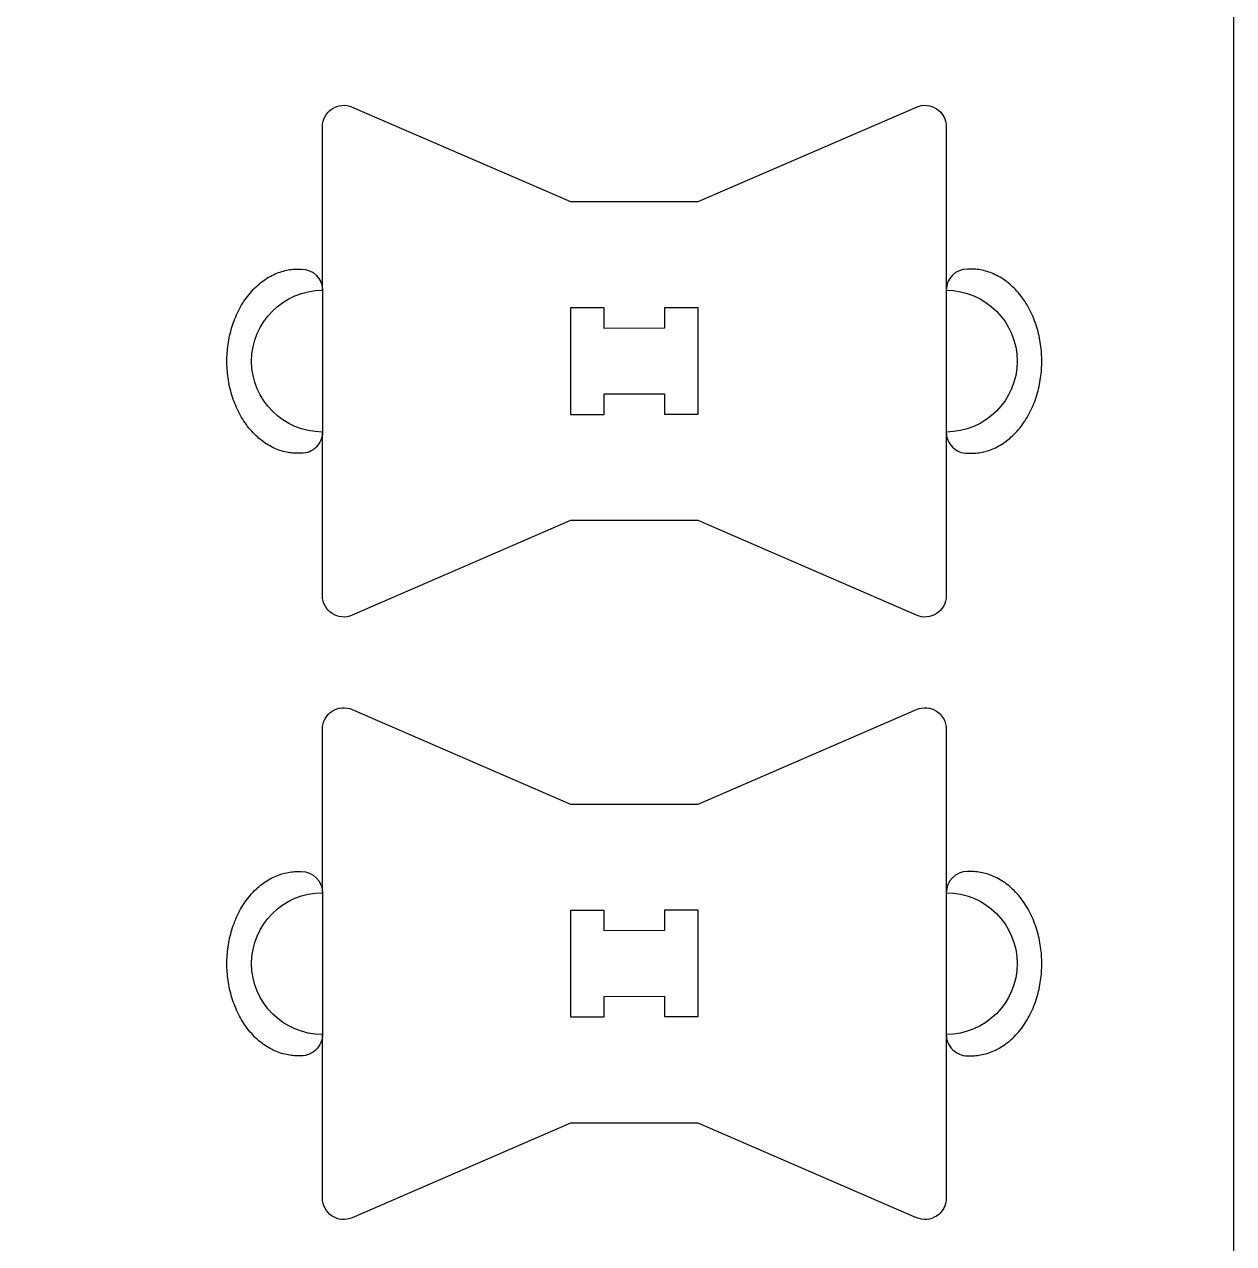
# Model space of a CAD drawing. Header units: millimetres. Extents: x -30 to 12678, y 0 to 23683.
# Drawn here: x 5851.7 to 6192.9, y 2268.1 to 2612.1 of the extents above; entities that cross this region are included whole.
import ezdxf

# ---------------------------------------------------------------- set-up
doc = ezdxf.new("R2010")
doc.units = ezdxf.units.MM
for name, color, linetype, true_color in [('0_SHEET_SPRUCEPLY_2440X122', 1, 'Continuous', 0xff0000), ('3_ANYTOOL_CUTTHROUGH_INSID', 4, 'Continuous', 0x00ffff), ('4_ANYTOOL_CUTTHROUGH_OUTSI', 5, 'Continuous', 0x0000ff), ('5_ANYTOOL_HALF_MILL_9MM_IN', 3, 'Continuous', 0x00ff00)]:
    doc.layers.add(name, color=color, linetype=linetype, true_color=true_color)

msp = doc.modelspace()

# ---------------------------------------------------------------- linework, layer by layer
at = {"layer": '0_SHEET_SPRUCEPLY_2440X122'}
msp.add_lwpolyline([(6192.88, 1290.9), (4972.88, 1290.9), (4972.88, 3730.9), (6192.88, 3730.9)], close=True, dxfattribs=at)
at = {"layer": '3_ANYTOOL_CUTTHROUGH_INSID'}
for points in [[(6032.32, 2526.44), (6015.26, 2526.37), (6015.26, 2532.13), (6005.79, 2532.13), (6005.79, 2502.1), (6015.26, 2502.1), (6015.26, 2507.87), (6032.32, 2507.94), (6032.32, 2502.17), (6041.79, 2502.17), (6041.79, 2532.2), (6032.32, 2532.2)], [(6032.32, 2356.46), (6015.26, 2356.39), (6015.26, 2362.15), (6005.79, 2362.15), (6005.79, 2332.12), (6015.26, 2332.12), (6015.26, 2337.89), (6032.32, 2337.96), (6032.32, 2332.19), (6041.79, 2332.19), (6041.79, 2362.22), (6032.32, 2362.22)]]:
    msp.add_lwpolyline(points, close=True, dxfattribs=at)
at = {"layer": '4_ANYTOOL_CUTTHROUGH_OUTSI'}
for p, q in [((5944.18, 2588.82, 0), (6005.79, 2562.12, 0)), ((6041.79, 2562.12, 0), (6103.41, 2588.82, 0)), ((5935.79, 2537.12, 0), (5935.79, 2583.31, 0)), ((6111.79, 2583.31, 0), (6111.79, 2537.12, 0)), ((6005.79, 2562.12, 0), (6041.79, 2562.12, 0)), ((5935.79, 2450.92, 0), (5935.79, 2497.12, 0)), ((6111.79, 2497.12, 0), (6111.79, 2450.92, 0)), ((6005.79, 2472.12, 0), (5944.18, 2445.42, 0)), ((6041.79, 2472.12, 0), (6005.79, 2472.12, 0)), ((6103.41, 2445.42, 0), (6041.79, 2472.12, 0)), ((5944.18, 2418.84, 0), (6005.79, 2392.14, 0)), ((6041.79, 2392.14, 0), (6103.41, 2418.84, 0)), ((5935.79, 2367.14, 0), (5935.79, 2413.33, 0)), ((6111.79, 2413.33, 0), (6111.79, 2367.14, 0)), ((6005.79, 2392.14, 0), (6041.79, 2392.14, 0)), ((5935.79, 2280.94, 0), (5935.79, 2327.14, 0)), ((6111.79, 2327.14, 0), (6111.79, 2280.94, 0)), ((6005.79, 2302.14, 0), (5944.18, 2275.44, 0)), ((6041.79, 2302.14, 0), (6005.79, 2302.14, 0)), ((6103.41, 2275.44, 0), (6041.79, 2302.14, 0))]:
    msp.add_line(p, q, dxfattribs=at)
at = {"layer": '4_ANYTOOL_CUTTHROUGH_OUTSI', "extrusion": (0, 0, -1)}
for centre, radius, start, end in [((-5941.79, 2583.31, 0), 6, 0, 113.4291), ((-6105.79, 2583.31, 0), 6, 66.5709, 180), ((-5935.79, 2517.12, 0), 20, 270, 90), ((-6111.79, 2517.12, 0), 20, 90, 270), ((-5941.79, 2450.92, 0), 6, 246.5709, 0), ((-6105.79, 2450.92, 0), 6, 180, 293.4291), ((-5941.79, 2413.33, 0), 6, 360, 113.4291), ((-6105.79, 2413.33, 0), 6, 66.5709, 180), ((-5935.79, 2347.14, 0), 20, 270, 90), ((-6111.79, 2347.14, 0), 20, 90, 270), ((-5941.79, 2280.94, 0), 6, 246.5709, 0), ((-6105.79, 2280.94, 0), 6, 180, 293.4291)]:
    msp.add_arc(centre, radius, start, end, dxfattribs=at)
at = {"layer": '5_ANYTOOL_HALF_MILL_9MM_IN'}
for p, q in [((5923.35, 2542.1, 0), (5923.81, 2542.27, 0)), ((5923.81, 2542.27, 0), (5924.28, 2542.42, 0)), ((5924.28, 2542.42, 0), (5924.75, 2542.55, 0)), ((5924.75, 2542.55, 0), (5925.21, 2542.67, 0)), ((5925.21, 2542.67, 0), (5925.68, 2542.78, 0)), ((5925.68, 2542.78, 0), (5926.14, 2542.87, 0)), ((5926.14, 2542.87, 0), (5926.6, 2542.94, 0)), ((5926.6, 2542.94, 0), (5927.06, 2543, 0)), ((5927.06, 2543, 0), (5927.51, 2543.05, 0)), ((5927.51, 2543.05, 0), (5927.96, 2543.08, 0)), ((5927.96, 2543.08, 0), (5928.41, 2543.1, 0)), ((5928.41, 2543.1, 0), (5928.86, 2543.11, 0)), ((5928.86, 2543.11, 0), (5929.79, 2543.11, 0)), ((6118.73, 2543.11, 0), (6117.79, 2543.11, 0)), ((6119.17, 2543.1, 0), (6118.73, 2543.11, 0)), ((6119.62, 2543.08, 0), (6119.17, 2543.1, 0)), ((6120.07, 2543.05, 0), (6119.62, 2543.08, 0)), ((6120.53, 2543, 0), (6120.07, 2543.05, 0)), ((6120.99, 2542.94, 0), (6120.53, 2543, 0)), ((6121.45, 2542.87, 0), (6120.99, 2542.94, 0)), ((6121.91, 2542.78, 0), (6121.45, 2542.87, 0)), ((6122.37, 2542.67, 0), (6121.91, 2542.78, 0)), ((6122.84, 2542.55, 0), (6122.37, 2542.67, 0)), ((6123.3, 2542.42, 0), (6122.84, 2542.55, 0)), ((6123.77, 2542.27, 0), (6123.3, 2542.42, 0)), ((6124.24, 2542.1, 0), (6123.77, 2542.27, 0)), ((5917.47, 2538.5, 0), (5917.9, 2538.87, 0)), ((5917.9, 2538.87, 0), (5918.33, 2539.22, 0)), ((5918.33, 2539.22, 0), (5918.77, 2539.57, 0)), ((5918.77, 2539.57, 0), (5919.21, 2539.89, 0)), ((5919.21, 2539.89, 0), (5919.66, 2540.2, 0)), ((5919.66, 2540.2, 0), (5920.11, 2540.5, 0)), ((5920.11, 2540.5, 0), (5920.56, 2540.77, 0)), ((5920.56, 2540.77, 0), (5921.02, 2541.03, 0)), ((5921.02, 2541.03, 0), (5921.48, 2541.28, 0)), ((5921.48, 2541.28, 0), (5921.95, 2541.51, 0)), ((5921.95, 2541.51, 0), (5922.41, 2541.72, 0)), ((5922.41, 2541.72, 0), (5922.88, 2541.92, 0)), ((5922.88, 2541.92, 0), (5923.35, 2542.1, 0)), ((6124.71, 2541.92, 0), (6124.24, 2542.1, 0)), ((6125.17, 2541.72, 0), (6124.71, 2541.92, 0)), ((6125.64, 2541.51, 0), (6125.17, 2541.72, 0)), ((6126.1, 2541.28, 0), (6125.64, 2541.51, 0)), ((6126.56, 2541.03, 0), (6126.1, 2541.28, 0)), ((6127.02, 2540.77, 0), (6126.56, 2541.03, 0)), ((6127.47, 2540.5, 0), (6127.02, 2540.77, 0)), ((6127.93, 2540.2, 0), (6127.47, 2540.5, 0)), ((6128.37, 2539.89, 0), (6127.93, 2540.2, 0)), ((6128.82, 2539.57, 0), (6128.37, 2539.89, 0)), ((6129.25, 2539.22, 0), (6128.82, 2539.57, 0)), ((6129.69, 2538.87, 0), (6129.25, 2539.22, 0)), ((6130.11, 2538.5, 0), (6129.69, 2538.87, 0)), ((5914.33, 2535.01, 0), (5914.69, 2535.49, 0)), ((5914.69, 2535.49, 0), (5915.07, 2535.96, 0)), ((5915.07, 2535.96, 0), (5915.45, 2536.42, 0)), ((5915.45, 2536.42, 0), (5915.84, 2536.86, 0)), ((5915.84, 2536.86, 0), (5916.23, 2537.29, 0)), ((5916.23, 2537.29, 0), (5916.64, 2537.71, 0)), ((5916.64, 2537.71, 0), (5917.05, 2538.11, 0)), ((5917.05, 2538.11, 0), (5917.47, 2538.5, 0)), ((5935.79, 2537.12, 0), (5935.79, 2497.12, 0)), ((6111.79, 2537.12, 0), (6111.79, 2497.12, 0)), ((6130.53, 2538.11, 0), (6130.11, 2538.5, 0)), ((6130.95, 2537.71, 0), (6130.53, 2538.11, 0)), ((6131.35, 2537.29, 0), (6130.95, 2537.71, 0)), ((6131.75, 2536.86, 0), (6131.35, 2537.29, 0)), ((6132.14, 2536.42, 0), (6131.75, 2536.86, 0)), ((6132.52, 2535.96, 0), (6132.14, 2536.42, 0)), ((6132.89, 2535.49, 0), (6132.52, 2535.96, 0)), ((6133.25, 2535.01, 0), (6132.89, 2535.49, 0)), ((5912.09, 2531.33, 0), (5912.38, 2531.89, 0)), ((5912.38, 2531.89, 0), (5912.68, 2532.43, 0)), ((5912.68, 2532.43, 0), (5912.99, 2532.97, 0)), ((5912.99, 2532.97, 0), (5913.31, 2533.49, 0)), ((5913.31, 2533.49, 0), (5913.64, 2534.01, 0)), ((5913.64, 2534.01, 0), (5913.98, 2534.51, 0)), ((5913.98, 2534.51, 0), (5914.33, 2535.01, 0)), ((6133.6, 2534.51, 0), (6133.25, 2535.01, 0)), ((6133.94, 2534.01, 0), (6133.6, 2534.51, 0)), ((6134.28, 2533.49, 0), (6133.94, 2534.01, 0)), ((6134.6, 2532.97, 0), (6134.28, 2533.49, 0)), ((6134.91, 2532.43, 0), (6134.6, 2532.97, 0)), ((6135.2, 2531.89, 0), (6134.91, 2532.43, 0)), ((6135.49, 2531.33, 0), (6135.2, 2531.89, 0)), ((5910.63, 2527.87, 0), (5910.84, 2528.46, 0)), ((5910.84, 2528.46, 0), (5911.07, 2529.05, 0)), ((5911.07, 2529.05, 0), (5911.31, 2529.63, 0)), ((5911.31, 2529.63, 0), (5911.56, 2530.2, 0)), ((5911.56, 2530.2, 0), (5911.82, 2530.77, 0)), ((5911.82, 2530.77, 0), (5912.09, 2531.33, 0)), ((6135.77, 2530.77, 0), (6135.49, 2531.33, 0)), ((6136.03, 2530.2, 0), (6135.77, 2530.77, 0)), ((6136.28, 2529.63, 0), (6136.03, 2530.2, 0)), ((6136.52, 2529.05, 0), (6136.28, 2529.63, 0)), ((6136.74, 2528.46, 0), (6136.52, 2529.05, 0)), ((6136.96, 2527.87, 0), (6136.74, 2528.46, 0)), ((5909.74, 2524.87, 0), (5909.89, 2525.47, 0)), ((5909.89, 2525.47, 0), (5910.06, 2526.07, 0)), ((5910.06, 2526.07, 0), (5910.24, 2526.68, 0)), ((5910.24, 2526.68, 0), (5910.42, 2527.27, 0)), ((5910.42, 2527.27, 0), (5910.63, 2527.87, 0)), ((6137.16, 2527.27, 0), (6136.96, 2527.87, 0)), ((6137.35, 2526.68, 0), (6137.16, 2527.27, 0)), ((6137.53, 2526.07, 0), (6137.35, 2526.68, 0)), ((6137.69, 2525.47, 0), (6137.53, 2526.07, 0)), ((6137.84, 2524.87, 0), (6137.69, 2525.47, 0)), ((5909.08, 2521.23, 0), (5909.16, 2521.84, 0)), ((5909.16, 2521.84, 0), (5909.26, 2522.44, 0)), ((5909.26, 2522.44, 0), (5909.36, 2523.05, 0)), ((5909.36, 2523.05, 0), (5909.47, 2523.65, 0)), ((5909.47, 2523.65, 0), (5909.6, 2524.26, 0)), ((5909.6, 2524.26, 0), (5909.74, 2524.87, 0)), ((6137.98, 2524.26, 0), (6137.84, 2524.87, 0)), ((6138.11, 2523.65, 0), (6137.98, 2524.26, 0)), ((6138.22, 2523.05, 0), (6138.11, 2523.65, 0)), ((6138.33, 2522.44, 0), (6138.22, 2523.05, 0)), ((6138.42, 2521.84, 0), (6138.33, 2522.44, 0)), ((6138.5, 2521.23, 0), (6138.42, 2521.84, 0)), ((5908.83, 2517.11, 0), (5908.85, 2518.26, 0)), ((5908.85, 2518.26, 0), (5908.87, 2518.85, 0)), ((5908.87, 2518.85, 0), (5908.91, 2519.44, 0)), ((5908.91, 2519.44, 0), (5908.96, 2520.04, 0)), ((5908.96, 2520.04, 0), (5909.01, 2520.63, 0)), ((5909.01, 2520.63, 0), (5909.08, 2521.23, 0)), ((6138.57, 2520.63, 0), (6138.5, 2521.23, 0)), ((6138.63, 2520.04, 0), (6138.57, 2520.63, 0)), ((6138.67, 2519.44, 0), (6138.63, 2520.04, 0)), ((6138.71, 2518.85, 0), (6138.67, 2519.44, 0)), ((6138.73, 2518.26, 0), (6138.71, 2518.85, 0)), ((6138.75, 2517.11, 0), (6138.73, 2518.26, 0)), ((5908.85, 2515.95, 0), (5908.83, 2517.11, 0)), ((5908.87, 2515.36, 0), (5908.85, 2515.95, 0)), ((5908.91, 2514.77, 0), (5908.87, 2515.36, 0)), ((5908.96, 2514.18, 0), (5908.91, 2514.77, 0)), ((6138.63, 2514.18, 0), (6138.67, 2514.77, 0)), ((6138.67, 2514.77, 0), (6138.71, 2515.36, 0)), ((6138.71, 2515.36, 0), (6138.73, 2515.95, 0)), ((6138.73, 2515.95, 0), (6138.75, 2517.11, 0)), ((5909.01, 2513.58, 0), (5908.96, 2514.18, 0)), ((5909.08, 2512.98, 0), (5909.01, 2513.58, 0)), ((5909.16, 2512.37, 0), (5909.08, 2512.98, 0)), ((5909.25, 2511.77, 0), (5909.16, 2512.37, 0)), ((5909.36, 2511.16, 0), (5909.25, 2511.77, 0)), ((6138.23, 2511.16, 0), (6138.33, 2511.77, 0)), ((6138.33, 2511.77, 0), (6138.42, 2512.37, 0)), ((6138.42, 2512.37, 0), (6138.5, 2512.98, 0)), ((6138.5, 2512.98, 0), (6138.57, 2513.58, 0)), ((6138.57, 2513.58, 0), (6138.63, 2514.18, 0)), ((5909.47, 2510.56, 0), (5909.36, 2511.16, 0)), ((5909.6, 2509.95, 0), (5909.47, 2510.56, 0)), ((5909.74, 2509.35, 0), (5909.6, 2509.95, 0)), ((5909.89, 2508.74, 0), (5909.74, 2509.35, 0)), ((5910.06, 2508.14, 0), (5909.89, 2508.74, 0)), ((5910.23, 2507.54, 0), (5910.06, 2508.14, 0)), ((6137.35, 2507.54, 0), (6137.53, 2508.14, 0)), ((6137.53, 2508.14, 0), (6137.69, 2508.74, 0)), ((6137.69, 2508.74, 0), (6137.84, 2509.35, 0)), ((6137.84, 2509.35, 0), (6137.98, 2509.95, 0)), ((6137.98, 2509.95, 0), (6138.11, 2510.56, 0)), ((6138.11, 2510.56, 0), (6138.23, 2511.16, 0)), ((5910.42, 2506.94, 0), (5910.23, 2507.54, 0)), ((5910.62, 2506.34, 0), (5910.42, 2506.94, 0)), ((5910.84, 2505.75, 0), (5910.62, 2506.34, 0)), ((5911.06, 2505.16, 0), (5910.84, 2505.75, 0)), ((5911.3, 2504.58, 0), (5911.06, 2505.16, 0)), ((5911.55, 2504.01, 0), (5911.3, 2504.58, 0)), ((6136.04, 2504.01, 0), (6136.29, 2504.58, 0)), ((6136.29, 2504.58, 0), (6136.52, 2505.16, 0)), ((6136.52, 2505.16, 0), (6136.75, 2505.75, 0)), ((6136.75, 2505.75, 0), (6136.96, 2506.34, 0)), ((6136.96, 2506.34, 0), (6137.16, 2506.94, 0)), ((6137.16, 2506.94, 0), (6137.35, 2507.54, 0)), ((5911.81, 2503.44, 0), (5911.55, 2504.01, 0)), ((5912.09, 2502.88, 0), (5911.81, 2503.44, 0)), ((5912.37, 2502.33, 0), (5912.09, 2502.88, 0)), ((5912.67, 2501.78, 0), (5912.37, 2502.33, 0)), ((5912.98, 2501.24, 0), (5912.67, 2501.78, 0)), ((5913.3, 2500.72, 0), (5912.98, 2501.24, 0)), ((6134.29, 2500.72, 0), (6134.61, 2501.24, 0)), ((6134.61, 2501.24, 0), (6134.92, 2501.78, 0)), ((6134.92, 2501.78, 0), (6135.21, 2502.33, 0)), ((6135.21, 2502.33, 0), (6135.5, 2502.88, 0)), ((6135.5, 2502.88, 0), (6135.77, 2503.44, 0)), ((6135.77, 2503.44, 0), (6136.04, 2504.01, 0)), ((5913.63, 2500.2, 0), (5913.3, 2500.72, 0)), ((5913.97, 2499.7, 0), (5913.63, 2500.2, 0)), ((5914.32, 2499.2, 0), (5913.97, 2499.7, 0)), ((5914.68, 2498.72, 0), (5914.32, 2499.2, 0)), ((5915.05, 2498.25, 0), (5914.68, 2498.72, 0)), ((5915.43, 2497.79, 0), (5915.05, 2498.25, 0)), ((5915.82, 2497.35, 0), (5915.43, 2497.79, 0)), ((6131.77, 2497.35, 0), (6132.15, 2497.79, 0)), ((6132.15, 2497.79, 0), (6132.53, 2498.25, 0)), ((6132.53, 2498.25, 0), (6132.9, 2498.72, 0)), ((6132.9, 2498.72, 0), (6133.27, 2499.2, 0)), ((6133.27, 2499.2, 0), (6133.62, 2499.7, 0)), ((6133.62, 2499.7, 0), (6133.96, 2500.2, 0)), ((6133.96, 2500.2, 0), (6134.29, 2500.72, 0)), ((5916.21, 2496.92, 0), (5915.82, 2497.35, 0)), ((5916.62, 2496.5, 0), (5916.21, 2496.92, 0)), ((5917.03, 2496.1, 0), (5916.62, 2496.5, 0)), ((5917.45, 2495.72, 0), (5917.03, 2496.1, 0)), ((5917.87, 2495.34, 0), (5917.45, 2495.72, 0)), ((5918.3, 2494.99, 0), (5917.87, 2495.34, 0)), ((5918.74, 2494.65, 0), (5918.3, 2494.99, 0)), ((5919.18, 2494.32, 0), (5918.74, 2494.65, 0)), ((5919.63, 2494.01, 0), (5919.18, 2494.32, 0)), ((5920.08, 2493.72, 0), (5919.63, 2494.01, 0)), ((6127.5, 2493.72, 0), (6127.95, 2494.01, 0)), ((6127.95, 2494.01, 0), (6128.4, 2494.32, 0)), ((6128.4, 2494.32, 0), (6128.84, 2494.65, 0)), ((6128.84, 2494.65, 0), (6129.28, 2494.99, 0)), ((6129.28, 2494.99, 0), (6129.71, 2495.34, 0)), ((6129.71, 2495.34, 0), (6130.14, 2495.72, 0)), ((6130.14, 2495.72, 0), (6130.55, 2496.1, 0)), ((6130.55, 2496.1, 0), (6130.97, 2496.5, 0)), ((6130.97, 2496.5, 0), (6131.37, 2496.92, 0)), ((6131.37, 2496.92, 0), (6131.77, 2497.35, 0)), ((5920.53, 2493.44, 0), (5920.08, 2493.72, 0)), ((5920.99, 2493.18, 0), (5920.53, 2493.44, 0)), ((5921.45, 2492.93, 0), (5920.99, 2493.18, 0)), ((5921.91, 2492.7, 0), (5921.45, 2492.93, 0)), ((5922.38, 2492.49, 0), (5921.91, 2492.7, 0)), ((5922.84, 2492.29, 0), (5922.38, 2492.49, 0)), ((5923.31, 2492.11, 0), (5922.84, 2492.29, 0)), ((5923.77, 2491.94, 0), (5923.31, 2492.11, 0)), ((5924.24, 2491.79, 0), (5923.77, 2491.94, 0)), ((5924.7, 2491.66, 0), (5924.24, 2491.79, 0)), ((5925.17, 2491.54, 0), (5924.7, 2491.66, 0)), ((5925.63, 2491.44, 0), (5925.17, 2491.54, 0)), ((5926.09, 2491.35, 0), (5925.63, 2491.44, 0)), ((5926.55, 2491.27, 0), (5926.09, 2491.35, 0)), ((5927.01, 2491.21, 0), (5926.55, 2491.27, 0)), ((5927.46, 2491.16, 0), (5927.01, 2491.21, 0)), ((5927.91, 2491.13, 0), (5927.46, 2491.16, 0)), ((5928.36, 2491.11, 0), (5927.91, 2491.13, 0)), ((5928.8, 2491.11, 0), (5928.36, 2491.11, 0)), ((5929.79, 2491.11, 0), (5928.8, 2491.11, 0)), ((6117.79, 2491.11, 0), (6118.78, 2491.11, 0)), ((6118.78, 2491.11, 0), (6119.22, 2491.11, 0)), ((6119.22, 2491.11, 0), (6119.67, 2491.13, 0)), ((6119.67, 2491.13, 0), (6120.12, 2491.16, 0)), ((6120.12, 2491.16, 0), (6120.58, 2491.21, 0)), ((6120.58, 2491.21, 0), (6121.03, 2491.27, 0)), ((6121.03, 2491.27, 0), (6121.49, 2491.35, 0)), ((6121.49, 2491.35, 0), (6121.95, 2491.44, 0)), ((6121.95, 2491.44, 0), (6122.42, 2491.54, 0)), ((6122.42, 2491.54, 0), (6122.88, 2491.66, 0)), ((6122.88, 2491.66, 0), (6123.35, 2491.79, 0)), ((6123.35, 2491.79, 0), (6123.81, 2491.94, 0)), ((6123.81, 2491.94, 0), (6124.28, 2492.11, 0)), ((6124.28, 2492.11, 0), (6124.74, 2492.29, 0)), ((6124.74, 2492.29, 0), (6125.21, 2492.49, 0)), ((6125.21, 2492.49, 0), (6125.67, 2492.7, 0)), ((6125.67, 2492.7, 0), (6126.13, 2492.93, 0)), ((6126.13, 2492.93, 0), (6126.59, 2493.18, 0)), ((6126.59, 2493.18, 0), (6127.05, 2493.44, 0)), ((6127.05, 2493.44, 0), (6127.5, 2493.72, 0)), ((5919.21, 2369.91, 0), (5919.66, 2370.22, 0)), ((5919.66, 2370.22, 0), (5920.11, 2370.51, 0)), ((5920.11, 2370.51, 0), (5920.56, 2370.79, 0)), ((5920.56, 2370.79, 0), (5921.02, 2371.05, 0)), ((5921.02, 2371.05, 0), (5921.48, 2371.3, 0)), ((5921.48, 2371.3, 0), (5921.95, 2371.53, 0)), ((5921.95, 2371.53, 0), (5922.41, 2371.74, 0)), ((5922.41, 2371.74, 0), (5922.88, 2371.94, 0)), ((5922.88, 2371.94, 0), (5923.35, 2372.12, 0)), ((5923.35, 2372.12, 0), (5923.81, 2372.29, 0)), ((5923.81, 2372.29, 0), (5924.28, 2372.44, 0)), ((5924.28, 2372.44, 0), (5924.75, 2372.57, 0)), ((5924.75, 2372.57, 0), (5925.21, 2372.69, 0)), ((5925.21, 2372.69, 0), (5925.68, 2372.79, 0)), ((5925.68, 2372.79, 0), (5926.14, 2372.88, 0)), ((5926.14, 2372.88, 0), (5926.6, 2372.96, 0)), ((5926.6, 2372.96, 0), (5927.06, 2373.02, 0)), ((5927.06, 2373.02, 0), (5927.51, 2373.07, 0)), ((5927.51, 2373.07, 0), (5927.96, 2373.1, 0)), ((5927.96, 2373.1, 0), (5928.41, 2373.12, 0)), ((5928.41, 2373.12, 0), (5928.86, 2373.12, 0)), ((5928.86, 2373.12, 0), (5929.79, 2373.12, 0)), ((6118.73, 2373.12, 0), (6117.79, 2373.12, 0)), ((6119.17, 2373.12, 0), (6118.73, 2373.12, 0)), ((6119.62, 2373.1, 0), (6119.17, 2373.12, 0)), ((6120.07, 2373.07, 0), (6119.62, 2373.1, 0)), ((6120.53, 2373.02, 0), (6120.07, 2373.07, 0)), ((6120.99, 2372.96, 0), (6120.53, 2373.02, 0)), ((6121.45, 2372.88, 0), (6120.99, 2372.96, 0)), ((6121.91, 2372.79, 0), (6121.45, 2372.88, 0)), ((6122.37, 2372.69, 0), (6121.91, 2372.79, 0)), ((6122.84, 2372.57, 0), (6122.37, 2372.69, 0)), ((6123.3, 2372.44, 0), (6122.84, 2372.57, 0)), ((6123.77, 2372.29, 0), (6123.3, 2372.44, 0)), ((6124.24, 2372.12, 0), (6123.77, 2372.29, 0)), ((6124.71, 2371.94, 0), (6124.24, 2372.12, 0)), ((6125.17, 2371.74, 0), (6124.71, 2371.94, 0)), ((6125.64, 2371.53, 0), (6125.17, 2371.74, 0)), ((6126.1, 2371.3, 0), (6125.64, 2371.53, 0)), ((6126.56, 2371.05, 0), (6126.1, 2371.3, 0)), ((6127.02, 2370.79, 0), (6126.56, 2371.05, 0)), ((6127.47, 2370.51, 0), (6127.02, 2370.79, 0)), ((6127.93, 2370.22, 0), (6127.47, 2370.51, 0)), ((6128.37, 2369.91, 0), (6127.93, 2370.22, 0)), ((5915.45, 2366.44, 0), (5915.84, 2366.88, 0)), ((5915.84, 2366.88, 0), (5916.23, 2367.31, 0)), ((5916.23, 2367.31, 0), (5916.64, 2367.73, 0)), ((5916.64, 2367.73, 0), (5917.05, 2368.13, 0)), ((5917.05, 2368.13, 0), (5917.47, 2368.51, 0)), ((5917.47, 2368.51, 0), (5917.9, 2368.89, 0)), ((5917.9, 2368.89, 0), (5918.33, 2369.24, 0)), ((5918.33, 2369.24, 0), (5918.77, 2369.58, 0)), ((5918.77, 2369.58, 0), (5919.21, 2369.91, 0)), ((5935.79, 2367.14, 0), (5935.79, 2327.14, 0)), ((6111.79, 2367.14, 0), (6111.79, 2327.14, 0)), ((6128.82, 2369.58, 0), (6128.37, 2369.91, 0)), ((6129.25, 2369.24, 0), (6128.82, 2369.58, 0)), ((6129.69, 2368.89, 0), (6129.25, 2369.24, 0)), ((6130.11, 2368.51, 0), (6129.69, 2368.89, 0)), ((6130.53, 2368.13, 0), (6130.11, 2368.51, 0)), ((6130.95, 2367.73, 0), (6130.53, 2368.13, 0)), ((6131.35, 2367.31, 0), (6130.95, 2367.73, 0)), ((6131.75, 2366.88, 0), (6131.35, 2367.31, 0)), ((6132.14, 2366.44, 0), (6131.75, 2366.88, 0)), ((5912.99, 2362.99, 0), (5913.31, 2363.51, 0)), ((5913.31, 2363.51, 0), (5913.64, 2364.03, 0)), ((5913.64, 2364.03, 0), (5913.98, 2364.53, 0)), ((5913.98, 2364.53, 0), (5914.33, 2365.03, 0)), ((5914.33, 2365.03, 0), (5914.69, 2365.51, 0)), ((5914.69, 2365.51, 0), (5915.07, 2365.98, 0)), ((5915.07, 2365.98, 0), (5915.45, 2366.44, 0)), ((6132.52, 2365.98, 0), (6132.14, 2366.44, 0)), ((6132.89, 2365.51, 0), (6132.52, 2365.98, 0)), ((6133.25, 2365.03, 0), (6132.89, 2365.51, 0)), ((6133.6, 2364.53, 0), (6133.25, 2365.03, 0)), ((6133.94, 2364.03, 0), (6133.6, 2364.53, 0)), ((6134.28, 2363.51, 0), (6133.94, 2364.03, 0)), ((6134.6, 2362.99, 0), (6134.28, 2363.51, 0)), ((5911.31, 2359.65, 0), (5911.56, 2360.22, 0)), ((5911.56, 2360.22, 0), (5911.82, 2360.79, 0)), ((5911.82, 2360.79, 0), (5912.09, 2361.35, 0)), ((5912.09, 2361.35, 0), (5912.38, 2361.91, 0)), ((5912.38, 2361.91, 0), (5912.68, 2362.45, 0)), ((5912.68, 2362.45, 0), (5912.99, 2362.99, 0)), ((6134.91, 2362.45, 0), (6134.6, 2362.99, 0)), ((6135.2, 2361.91, 0), (6134.91, 2362.45, 0)), ((6135.49, 2361.35, 0), (6135.2, 2361.91, 0)), ((6135.77, 2360.79, 0), (6135.49, 2361.35, 0)), ((6136.03, 2360.22, 0), (6135.77, 2360.79, 0)), ((6136.28, 2359.65, 0), (6136.03, 2360.22, 0)), ((5910.06, 2356.09, 0), (5910.24, 2356.7, 0)), ((5910.24, 2356.7, 0), (5910.42, 2357.29, 0)), ((5910.42, 2357.29, 0), (5910.63, 2357.89, 0)), ((5910.63, 2357.89, 0), (5910.84, 2358.48, 0)), ((5910.84, 2358.48, 0), (5911.07, 2359.07, 0)), ((5911.07, 2359.07, 0), (5911.31, 2359.65, 0)), ((6136.52, 2359.07, 0), (6136.28, 2359.65, 0)), ((6136.74, 2358.48, 0), (6136.52, 2359.07, 0)), ((6136.96, 2357.89, 0), (6136.74, 2358.48, 0)), ((6137.16, 2357.29, 0), (6136.96, 2357.89, 0)), ((6137.35, 2356.7, 0), (6137.16, 2357.29, 0)), ((6137.53, 2356.09, 0), (6137.35, 2356.7, 0)), ((5909.26, 2352.46, 0), (5909.36, 2353.07, 0)), ((5909.36, 2353.07, 0), (5909.47, 2353.67, 0)), ((5909.47, 2353.67, 0), (5909.6, 2354.28, 0)), ((5909.6, 2354.28, 0), (5909.74, 2354.89, 0)), ((5909.74, 2354.89, 0), (5909.89, 2355.49, 0)), ((5909.89, 2355.49, 0), (5910.06, 2356.09, 0)), ((6137.69, 2355.49, 0), (6137.53, 2356.09, 0)), ((6137.84, 2354.89, 0), (6137.69, 2355.49, 0)), ((6137.98, 2354.28, 0), (6137.84, 2354.89, 0)), ((6138.11, 2353.67, 0), (6137.98, 2354.28, 0)), ((6138.22, 2353.07, 0), (6138.11, 2353.67, 0)), ((6138.33, 2352.46, 0), (6138.22, 2353.07, 0)), ((5908.91, 2349.46, 0), (5908.96, 2350.06, 0)), ((5908.96, 2350.06, 0), (5909.01, 2350.65, 0)), ((5909.01, 2350.65, 0), (5909.08, 2351.25, 0)), ((5909.08, 2351.25, 0), (5909.16, 2351.86, 0)), ((5909.16, 2351.86, 0), (5909.26, 2352.46, 0)), ((6138.42, 2351.86, 0), (6138.33, 2352.46, 0)), ((6138.5, 2351.25, 0), (6138.42, 2351.86, 0)), ((6138.57, 2350.65, 0), (6138.5, 2351.25, 0)), ((6138.63, 2350.06, 0), (6138.57, 2350.65, 0)), ((6138.67, 2349.46, 0), (6138.63, 2350.06, 0)), ((5908.83, 2347.12, 0), (5908.85, 2348.28, 0)), ((5908.85, 2345.97, 0), (5908.83, 2347.12, 0)), ((5908.85, 2348.28, 0), (5908.87, 2348.87, 0)), ((5908.87, 2348.87, 0), (5908.91, 2349.46, 0)), ((6138.71, 2348.87, 0), (6138.67, 2349.46, 0)), ((6138.73, 2348.28, 0), (6138.71, 2348.87, 0)), ((6138.75, 2347.12, 0), (6138.73, 2348.28, 0)), ((6138.73, 2345.97, 0), (6138.75, 2347.12, 0)), ((5908.87, 2345.38, 0), (5908.85, 2345.97, 0)), ((5908.91, 2344.79, 0), (5908.87, 2345.38, 0)), ((5908.96, 2344.19, 0), (5908.91, 2344.79, 0)), ((5909.01, 2343.6, 0), (5908.96, 2344.19, 0)), ((5909.08, 2343, 0), (5909.01, 2343.6, 0)), ((5909.16, 2342.39, 0), (5909.08, 2343, 0)), ((6138.42, 2342.39, 0), (6138.5, 2343, 0)), ((6138.5, 2343, 0), (6138.57, 2343.6, 0)), ((6138.57, 2343.6, 0), (6138.63, 2344.19, 0)), ((6138.63, 2344.19, 0), (6138.67, 2344.79, 0)), ((6138.67, 2344.79, 0), (6138.71, 2345.38, 0)), ((6138.71, 2345.38, 0), (6138.73, 2345.97, 0)), ((5909.25, 2341.79, 0), (5909.16, 2342.39, 0)), ((5909.36, 2341.18, 0), (5909.25, 2341.79, 0)), ((5909.47, 2340.58, 0), (5909.36, 2341.18, 0)), ((5909.6, 2339.97, 0), (5909.47, 2340.58, 0)), ((5909.74, 2339.36, 0), (5909.6, 2339.97, 0)), ((5909.89, 2338.76, 0), (5909.74, 2339.36, 0)), ((6137.69, 2338.76, 0), (6137.84, 2339.36, 0)), ((6137.84, 2339.36, 0), (6137.98, 2339.97, 0)), ((6137.98, 2339.97, 0), (6138.11, 2340.58, 0)), ((6138.11, 2340.58, 0), (6138.23, 2341.18, 0)), ((6138.23, 2341.18, 0), (6138.33, 2341.79, 0)), ((6138.33, 2341.79, 0), (6138.42, 2342.39, 0)), ((5910.06, 2338.16, 0), (5909.89, 2338.76, 0)), ((5910.23, 2337.55, 0), (5910.06, 2338.16, 0)), ((5910.42, 2336.96, 0), (5910.23, 2337.55, 0)), ((5910.62, 2336.36, 0), (5910.42, 2336.96, 0)), ((5910.84, 2335.77, 0), (5910.62, 2336.36, 0)), ((5911.06, 2335.18, 0), (5910.84, 2335.77, 0)), ((6136.52, 2335.18, 0), (6136.75, 2335.77, 0)), ((6136.75, 2335.77, 0), (6136.96, 2336.36, 0)), ((6136.96, 2336.36, 0), (6137.16, 2336.96, 0)), ((6137.16, 2336.96, 0), (6137.35, 2337.55, 0)), ((6137.35, 2337.55, 0), (6137.53, 2338.16, 0)), ((6137.53, 2338.16, 0), (6137.69, 2338.76, 0)), ((5911.3, 2334.6, 0), (5911.06, 2335.18, 0)), ((5911.55, 2334.03, 0), (5911.3, 2334.6, 0)), ((5911.81, 2333.46, 0), (5911.55, 2334.03, 0)), ((5912.09, 2332.9, 0), (5911.81, 2333.46, 0)), ((5912.37, 2332.34, 0), (5912.09, 2332.9, 0)), ((5912.67, 2331.8, 0), (5912.37, 2332.34, 0)), ((6134.92, 2331.8, 0), (6135.21, 2332.34, 0)), ((6135.21, 2332.34, 0), (6135.5, 2332.9, 0)), ((6135.5, 2332.9, 0), (6135.77, 2333.46, 0)), ((6135.77, 2333.46, 0), (6136.04, 2334.03, 0)), ((6136.04, 2334.03, 0), (6136.29, 2334.6, 0)), ((6136.29, 2334.6, 0), (6136.52, 2335.18, 0)), ((5912.98, 2331.26, 0), (5912.67, 2331.8, 0)), ((5913.3, 2330.74, 0), (5912.98, 2331.26, 0)), ((5913.63, 2330.22, 0), (5913.3, 2330.74, 0)), ((5913.97, 2329.72, 0), (5913.63, 2330.22, 0)), ((5914.32, 2329.22, 0), (5913.97, 2329.72, 0)), ((5914.68, 2328.74, 0), (5914.32, 2329.22, 0)), ((6132.9, 2328.74, 0), (6133.27, 2329.22, 0)), ((6133.27, 2329.22, 0), (6133.62, 2329.72, 0)), ((6133.62, 2329.72, 0), (6133.96, 2330.22, 0)), ((6133.96, 2330.22, 0), (6134.29, 2330.74, 0)), ((6134.29, 2330.74, 0), (6134.61, 2331.26, 0)), ((6134.61, 2331.26, 0), (6134.92, 2331.8, 0)), ((5915.05, 2328.27, 0), (5914.68, 2328.74, 0)), ((5915.43, 2327.81, 0), (5915.05, 2328.27, 0)), ((5915.82, 2327.37, 0), (5915.43, 2327.81, 0)), ((5916.21, 2326.94, 0), (5915.82, 2327.37, 0)), ((5916.62, 2326.52, 0), (5916.21, 2326.94, 0)), ((5917.03, 2326.12, 0), (5916.62, 2326.52, 0)), ((5917.45, 2325.73, 0), (5917.03, 2326.12, 0)), ((5917.87, 2325.36, 0), (5917.45, 2325.73, 0)), ((6129.71, 2325.36, 0), (6130.14, 2325.73, 0)), ((6130.14, 2325.73, 0), (6130.55, 2326.12, 0)), ((6130.55, 2326.12, 0), (6130.97, 2326.52, 0)), ((6130.97, 2326.52, 0), (6131.37, 2326.94, 0)), ((6131.37, 2326.94, 0), (6131.77, 2327.37, 0)), ((6131.77, 2327.37, 0), (6132.15, 2327.81, 0)), ((6132.15, 2327.81, 0), (6132.53, 2328.27, 0)), ((6132.53, 2328.27, 0), (6132.9, 2328.74, 0)), ((5918.3, 2325.01, 0), (5917.87, 2325.36, 0)), ((5918.74, 2324.66, 0), (5918.3, 2325.01, 0)), ((5919.18, 2324.34, 0), (5918.74, 2324.66, 0)), ((5919.63, 2324.03, 0), (5919.18, 2324.34, 0)), ((5920.08, 2323.74, 0), (5919.63, 2324.03, 0)), ((5920.53, 2323.46, 0), (5920.08, 2323.74, 0)), ((5920.99, 2323.2, 0), (5920.53, 2323.46, 0)), ((5921.45, 2322.95, 0), (5920.99, 2323.2, 0)), ((5921.91, 2322.72, 0), (5921.45, 2322.95, 0)), ((5922.38, 2322.51, 0), (5921.91, 2322.72, 0)), ((5922.84, 2322.31, 0), (5922.38, 2322.51, 0)), ((5923.31, 2322.13, 0), (5922.84, 2322.31, 0)), ((5923.77, 2321.96, 0), (5923.31, 2322.13, 0)), ((6123.81, 2321.96, 0), (6124.28, 2322.13, 0)), ((6124.28, 2322.13, 0), (6124.74, 2322.31, 0)), ((6124.74, 2322.31, 0), (6125.21, 2322.51, 0)), ((6125.21, 2322.51, 0), (6125.67, 2322.72, 0)), ((6125.67, 2322.72, 0), (6126.13, 2322.95, 0)), ((6126.13, 2322.95, 0), (6126.59, 2323.2, 0)), ((6126.59, 2323.2, 0), (6127.05, 2323.46, 0)), ((6127.05, 2323.46, 0), (6127.5, 2323.74, 0)), ((6127.5, 2323.74, 0), (6127.95, 2324.03, 0)), ((6127.95, 2324.03, 0), (6128.4, 2324.34, 0)), ((6128.4, 2324.34, 0), (6128.84, 2324.66, 0)), ((6128.84, 2324.66, 0), (6129.28, 2325.01, 0)), ((6129.28, 2325.01, 0), (6129.71, 2325.36, 0)), ((5924.24, 2321.81, 0), (5923.77, 2321.96, 0)), ((5924.7, 2321.68, 0), (5924.24, 2321.81, 0)), ((5925.17, 2321.56, 0), (5924.7, 2321.68, 0)), ((5925.63, 2321.45, 0), (5925.17, 2321.56, 0)), ((5926.09, 2321.37, 0), (5925.63, 2321.45, 0)), ((5926.55, 2321.29, 0), (5926.09, 2321.37, 0)), ((5927.01, 2321.23, 0), (5926.55, 2321.29, 0)), ((5927.46, 2321.18, 0), (5927.01, 2321.23, 0)), ((5927.91, 2321.15, 0), (5927.46, 2321.18, 0)), ((5928.36, 2321.13, 0), (5927.91, 2321.15, 0)), ((5928.8, 2321.12, 0), (5928.36, 2321.13, 0)), ((5929.79, 2321.12, 0), (5928.8, 2321.12, 0)), ((6117.79, 2321.12, 0), (6118.78, 2321.12, 0)), ((6118.78, 2321.12, 0), (6119.22, 2321.13, 0)), ((6119.22, 2321.13, 0), (6119.67, 2321.15, 0)), ((6119.67, 2321.15, 0), (6120.12, 2321.18, 0)), ((6120.12, 2321.18, 0), (6120.58, 2321.23, 0)), ((6120.58, 2321.23, 0), (6121.03, 2321.29, 0)), ((6121.03, 2321.29, 0), (6121.49, 2321.37, 0)), ((6121.49, 2321.37, 0), (6121.95, 2321.45, 0)), ((6121.95, 2321.45, 0), (6122.42, 2321.56, 0)), ((6122.42, 2321.56, 0), (6122.88, 2321.68, 0)), ((6122.88, 2321.68, 0), (6123.35, 2321.81, 0)), ((6123.35, 2321.81, 0), (6123.81, 2321.96, 0))]:
    msp.add_line(p, q, dxfattribs=at)
at = {"layer": '5_ANYTOOL_HALF_MILL_9MM_IN', "extrusion": (0, 0, -1)}
for centre, start, end in [((-5929.79, 2537.11, 0), 90, 179.8932), ((-5929.79, 2497.11, 0), 179.8932, 270), ((-5929.79, 2367.12, 0), 90, 179.8932), ((-5929.79, 2327.12, 0), 179.8932, 270)]:
    msp.add_arc(centre, 6, start, end, dxfattribs=at)
at = {"layer": '5_ANYTOOL_HALF_MILL_9MM_IN'}
for centre, start, end in [((6117.79, 2537.11, 0), 90, 179.8932), ((6117.79, 2497.11, 0), 179.8932, 270), ((6117.79, 2367.12, 0), 90, 179.8932), ((6117.79, 2327.12, 0), 179.8932, 270)]:
    msp.add_arc(centre, 6, start, end, dxfattribs=at)

doc.saveas('drawing.dxf')
